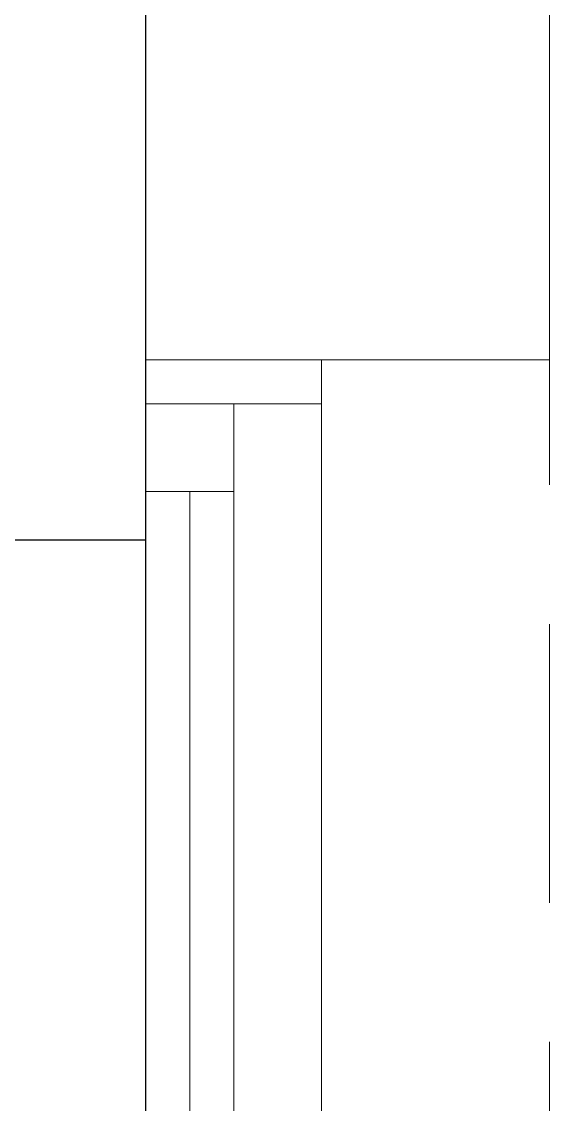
# Model space of a CAD drawing. Header units: inches. Extents: x -12418 to 183584, y -29325 to 19878.
# Drawn here: x 48747 to 49048, y -10522 to -9905 of the extents above; entities that cross this region are included whole.
import ezdxf

# ---------------------------------------------------------------- set-up
doc = ezdxf.new("R2010")
doc.units = ezdxf.units.IN
doc.header["$LTSCALE"] = 25
doc.header["$MEASUREMENT"] = 0
doc.linetypes.add('00-Ground Floor$0$HIDDEN', pattern=[9.525, 6.35, -3.175])
doc.linetypes.add('DASHDOT', pattern=[25.4, 12.7, -6.35, 0, -6.35])
for name, color, linetype, lineweight in [('00-Ground Floor$0$Aluminum', 251, 'Continuous', 5), ('00-Ground Floor$0$Proj', 251, 'Continuous', 5), ('00-Ground Floor$0$Walls', 251, 'Continuous', 5), ('E-LITE-CLNG-CNDT', 6, 'DASHDOT', 35)]:
    doc.layers.add(name, color=color, linetype=linetype, lineweight=lineweight)
doc.layers.add('00-Ground Floor$0$False Ceiling', color=251, linetype='Continuous')

# ---------------------------------------------------------------- blocks, each defined once
blk = doc.blocks.new('00-Ground Floor$0$A$Ce9e1c4c3')
at = {"layer": '00-Ground Floor$0$False Ceiling', "color": 254}
blk.add_line((-51182.07, -12867.43, 0), (-51182.07, -8847.43, 0), dxfattribs=at)
at = {"layer": '00-Ground Floor$0$False Ceiling', "color": 254, "linetype": 'Continuous'}
blk.add_line((-55042.47, -10200), (-51182.07, -10200), dxfattribs=at)
blk = doc.blocks.new('00-Ground Floor')
at = {"layer": '00-Ground Floor$0$Aluminum'}
for p, q in [((48817.93, -10097.43, 0), (48817.93, -11597.43, 0)), ((48917.93, -10097.43, 0), (48917.93, -11597.43, 0)), ((48917.93, -10122.43, 0), (48817.93, -10122.43, 0)), ((48867.93, -10122.43, 0), (48867.93, -11572.43, 0)), ((48867.93, -10172.43, 0), (48817.93, -10172.43, 0)), ((48842.93, -11522.43, 0), (48842.93, -10172.43, 0))]:
    blk.add_line(p, q, dxfattribs=at)
at = {"layer": '00-Ground Floor$0$Proj', "linetype": '00-Ground Floor$0$HIDDEN'}
blk.add_line((49047.93, -11597.43, 0), (49047.93, -10097.43, 0), dxfattribs=at)
at = {"layer": '00-Ground Floor$0$Walls'}
for p, q in [((49047.93, -10097.43, 0), (49047.93, -5897.43, 0)), ((48817.93, -10097.43, 0), (48817.93, -8847.43, 0)), ((48817.93, -10097.43, 0), (49047.93, -10097.43, 0))]:
    blk.add_line(p, q, dxfattribs=at)
at = {"layer": '00-Ground Floor$0$False Ceiling', "color": 254}
blk.add_blockref('00-Ground Floor$0$A$Ce9e1c4c3', (100000, 0), dxfattribs=at)

msp = doc.modelspace()

# ---------------------------------------------------------------- block references
at = {"layer": 'E-LITE-CLNG-CNDT', "color": 1}
msp.add_blockref('00-Ground Floor', (0, 0), dxfattribs=at)

doc.saveas('drawing.dxf')
